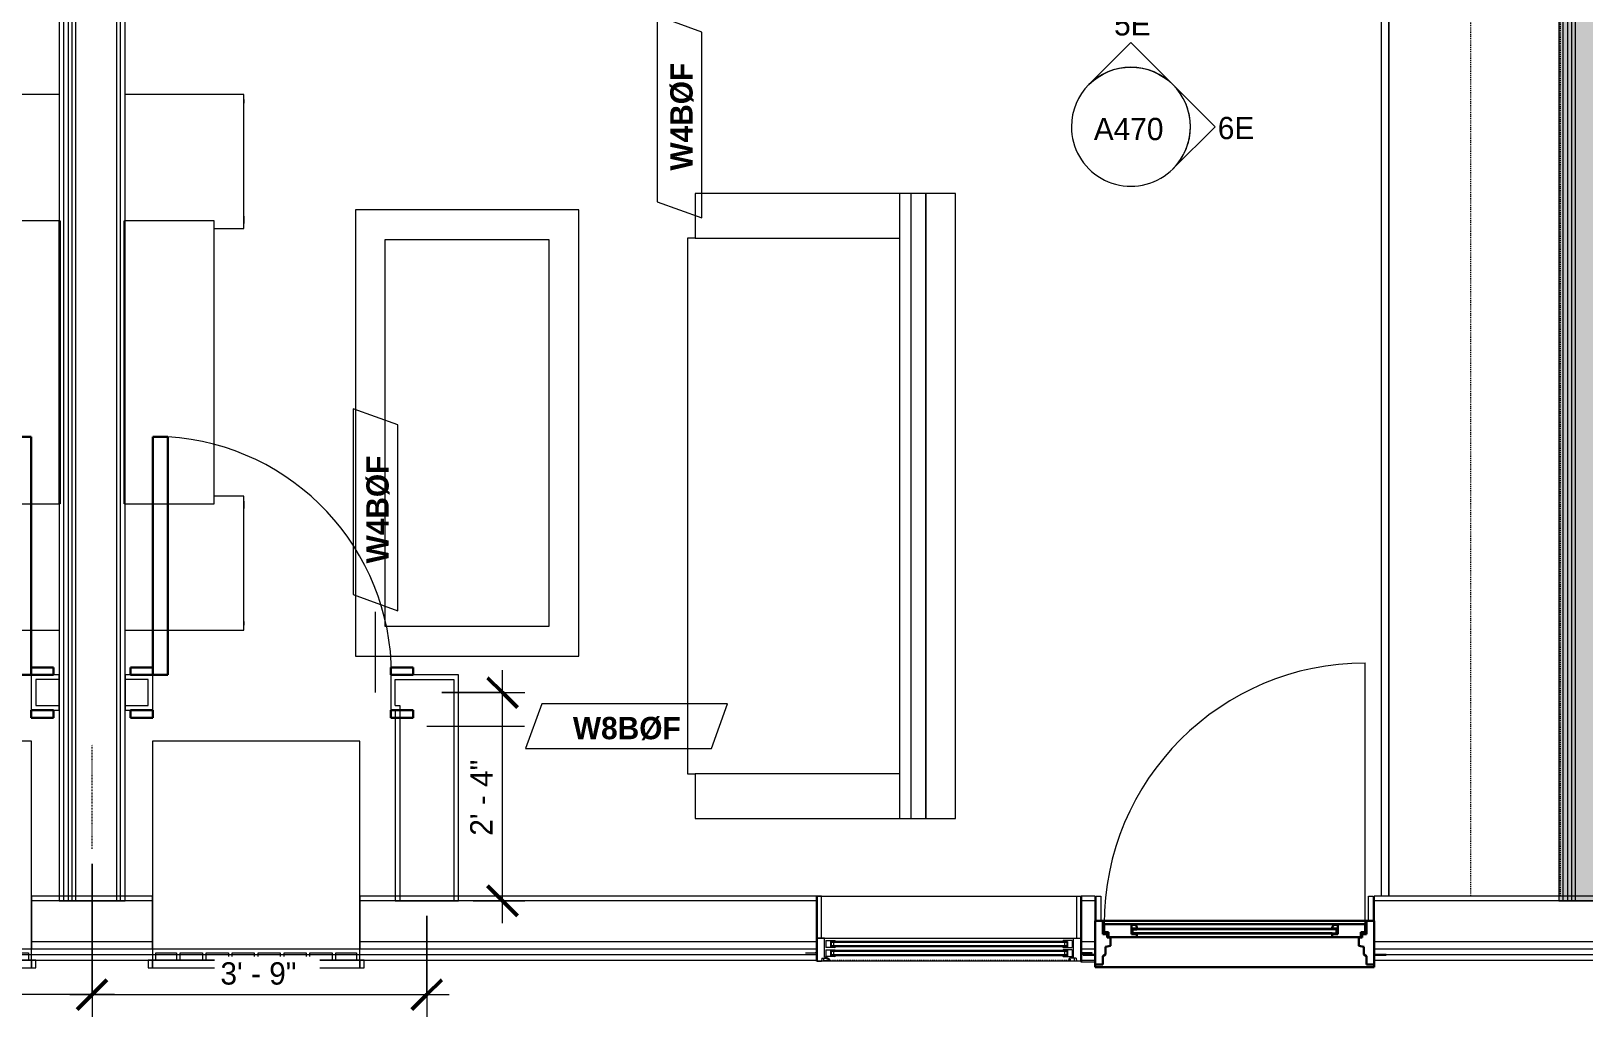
# Model space of a CAD drawing. Header units: inches. Extents: x -4010 to -1814, y 9846 to 12241.
# Drawn here: x -2722.9 to -2514.2, y 11268.7 to 11401.2 of the extents above; entities that cross this region are included whole.
import ezdxf

# ---------------------------------------------------------------- set-up
doc = ezdxf.new("R2010")
doc.units = ezdxf.units.IN
doc.header["$MEASUREMENT"] = 0
doc.linetypes.add('Dash', pattern=[0.25, 0.125, -0.125])
doc.linetypes.add('Dash 3_32_', pattern=[0.1875, 0.09375, -0.09375])
for name, color, linetype, lineweight in [('0-1', 7, 'Continuous', 5), ('0-2', 7, 'Continuous', 9), ('A-ANNO-DIMS', 211, 'Continuous', 9), ('A-ANNO-DIMS-32', 211, 'Continuous', 9), ('A-DETL-1', 90, 'Dash 3_32_', 18), ('A-DETL-GENF-HDLN-1', 7, 'Dash', 9), ('A-DETL-GENF-HDLN-2', 1, 'Continuous', 18), ('A-DOOR-1', 7, 'Continuous', 9), ('A-DOOR-2', 10, 'Continuous', 30), ('A-DOOR-3', 31, 'Continuous', 9), ('A-DOOR-4', 31, 'Continuous', 30), ('A-DOOR-FRAM-1', 7, 'Continuous', 9), ('A-DOOR-FRAM-2', 10, 'Continuous', 30), ('A-DOOR-FRAM-3', 31, 'Continuous', 30), ('A-DOOR-GLAZ-1', 7, 'Continuous', 9), ('A-GENM-1', 7, 'Continuous', 9), ('A-GLAZ', 151, 'Continuous', 18), ('A-GLAZ-1', 10, 'Continuous', 30), ('A-GLAZ-2', 7, 'Continuous', 9), ('A-WALL', 113, 'Continuous', 18), ('A-WALL-1', 7, 'Continuous', 9), ('A-WALL-2', 250, 'Continuous', 18), ('A-WALL-3', 113, 'Continuous', 9), ('A-WALL-IDEN', 211, 'Continuous', 9), ('G-ANNO-SYMB-3', 111, 'Continuous', 9), ('I-FURN', 30, 'Continuous', 9), ('I-WALL-1', 21, 'Continuous', 18), ('I-WALL-2', 241, 'Continuous', 5), ('I-WALL-3', 7, 'Continuous', 9), ('I-WALL-4', 2, 'Continuous', 9), ('Q-CASE', 31, 'Continuous', 9), ('Q-CASE-HDLN', 31, 'Dash', 9)]:
    doc.layers.add(name, color=color, linetype=linetype, lineweight=lineweight)
doc.styles.add('Century Gothic', font='ufonts.com_century-gothic.ttf', dxfattribs={"height": 3})
doc.styles.add('Century Gothic_B_1', font='GOTHICB.TTF', dxfattribs={"height": 3})
doc.dimstyles.new('OD_1__HACK_2', dxfattribs={"dimscale": 12, "dimtxt": 3.132505, "dimasz": 0.333333, "dimexe": 0.25, "dimexo": 0.166667, "dimgap": 0.041667, "dimtad": 1, "dimdec": 4, "dimrnd": 0.0625, "dimzin": 3, "dimdsep": 46, "dimlunit": 4, "dimtxsty": 'Century Gothic', "dimblk1": 'OBLIQUE', "dimblk2": 'OBLIQUE', "dimsah": 1, "dimcen": 0.09, "dimdle": 0.25, "dimazin": 0, "dimtfac": 1, "dimtdec": 4, "dimtix": 1, "dimtmove": 0, "dimatfit": 3, "dimfxl": 1, "dimtvp": 1, "dimtfill": 1, "dimfrac": 2, "dimtolj": 1, "dimtzin": 0, "dimarcsym": 2})
doc.dimstyles.new('OD_1__HACK_2_1', dxfattribs={"dimscale": 12, "dimtxt": 3.132505, "dimasz": 0.333333, "dimexe": 0.25, "dimexo": 0.166667, "dimgap": 0.041667, "dimtad": 1, "dimdec": 4, "dimrnd": 0.0625, "dimzin": 3, "dimdsep": 46, "dimlunit": 4, "dimtxsty": 'Century Gothic', "dimblk1": 'OBLIQUE', "dimblk2": 'OBLIQUE', "dimsah": 1, "dimcen": 0.09, "dimdle": 0.25, "dimazin": 0, "dimtfac": 1, "dimtdec": 4, "dimtix": 1, "dimtmove": 0, "dimatfit": 3, "dimfxl": 1, "dimtvp": 1, "dimtfill": 1, "dimfrac": 2, "dimtolj": 1, "dimtzin": 0, "dimarcsym": 2})

# ---------------------------------------------------------------- blocks, each defined once
blk = doc.blocks.new('Bayer Built Door - 37-1_2__ x 81-3_4__ - 1st floor-3090029-UNIT PLANS - 1ST FLOOR')
at = {"layer": 'A-DOOR-1'}
blk.add_line((17.56, 0.53), (17.56, 35.66), dxfattribs=at)
blk.add_arc((17.56, 0.53), 35.12, 90, 180, dxfattribs=at)
at = {"layer": 'A-DOOR-2'}
for p, q in [((-17.56, -0.53), (-17.56, 0.53)), ((-17.56, 0.53), (-13.13, 0.53)), ((-13.87, 0.53), (-13.87, -0.78)), ((-13.87, 0.53), (-13.87, 0.47)), ((-13.87, 0.47), (-13.36, 0.47)), ((-13.36, 0.47), (-13.16, 0.22)), ((-13.16, 0.22), (-13.13, 0.03)), ((13.12, 0.53), (-13.13, 0.53)), ((-13.13, 0.03), (-13.13, -0.03)), ((13.16, 0.22), (13.12, 0.03)), ((13.12, 0.03), (13.12, -0.03)), ((17.56, 0.53), (13.12, 0.53)), ((13.36, 0.47), (13.16, 0.22)), ((13.87, 0.47), (13.36, 0.47)), ((13.87, 0.53), (13.87, -0.78)), ((13.87, 0.53), (13.87, 0.47)), ((17.56, -0.53), (17.56, 0.53)), ((-16.95, -0.54), (-17.56, -0.53)), ((-16.95, -1.19), (-16.95, -0.54)), ((-16.95, -1.19), (-13.13, -1.19)), ((-13.13, -0.03), (-13.87, -0.03)), ((-13.87, -0.78), (-13.13, -0.78)), ((-13.13, -0.87), (-13.16, -1.19)), ((13.12, -1.19), (-13.13, -1.19)), ((-13.13, -0.78), (-13.13, -0.87)), ((13.12, -0.03), (13.87, -0.03)), ((13.12, -0.78), (13.12, -0.87)), ((13.87, -0.78), (13.12, -0.78)), ((13.12, -0.87), (13.16, -1.19)), ((16.95, -1.19), (13.12, -1.19)), ((16.95, -0.54), (17.56, -0.53)), ((16.95, -1.19), (16.95, -0.54))]:
    blk.add_line(p, q, dxfattribs=at)
at = {"layer": 'A-DOOR-FRAM-1'}
for p, q in [((-18.63, 4.31), (-18, 4.31)), ((-18.63, 1), (-18.63, 4.31)), ((-18, 4.31), (-18, 1)), ((18, 4.31), (18.62, 4.31)), ((18, 1), (18, 4.31)), ((18.62, 4.31), (18.62, 1)), ((-18, 1), (-18.63, 1)), ((18.62, 1), (18, 1))]:
    blk.add_line(p, q, dxfattribs=at)
at = {"layer": 'A-DOOR-FRAM-2'}
for p, q in [((-18.75, -4.87), (-18.75, 1)), ((-18.37, 1), (-18.75, 1)), ((-18.75, 1), (-17.72, 1)), ((-18.75, 1), (-18.63, 1)), ((-18, 1), (18, 1)), ((-17.72, 1), (-17.72, -0.78)), ((17.72, 1), (17.72, -0.78)), ((18.75, 1), (17.72, 1)), ((18.62, 1), (18.75, 1)), ((18.75, -4.87), (18.75, 1)), ((-17.72, -0.78), (-17.14, -0.78)), ((-17.14, -0.78), (-17.14, -1.22)), ((-17.14, -1.22), (-16.69, -1.22)), ((-16.69, -1.22), (-16.69, -2.36)), ((17.14, -1.22), (16.69, -1.22)), ((16.69, -1.22), (16.69, -2.36)), ((17.14, -0.78), (17.14, -1.22)), ((17.72, -0.78), (17.14, -0.78)), ((-20.38, -3.56), (-18.75, -3.56)), ((-17.38, -3.51), (-17.72, -3.75)), ((-17.72, -3.75), (-17.72, -4.87)), ((-16.69, -2.36), (-17.38, -2.51)), ((-17.38, -2.51), (-17.38, -3.51)), ((16.69, -2.36), (17.38, -2.51)), ((17.38, -2.51), (17.38, -3.51)), ((17.38, -3.51), (17.72, -3.75)), ((17.72, -3.75), (17.72, -4.87)), ((20.37, -3.56), (18.75, -3.56)), ((-18.75, -5.22), (-18.75, -4.31)), ((-18.75, -4.87), (-17.72, -4.87)), ((18.75, -5.22), (-18.75, -5.22)), ((18.75, -4.87), (17.72, -4.87)), ((18.75, -4.31), (18.75, -5.22))]:
    blk.add_line(p, q, dxfattribs=at)
at = {"layer": 'A-DOOR-GLAZ-1'}
for p, q in [((-13.87, -0.19), (-13.13, -0.19)), ((-13.13, -0.63), (-13.87, -0.63)), ((-13.66, -0.63), (-13.66, -0.19)), ((13.12, -0.03), (-13.13, -0.03)), ((13.12, -0.19), (-13.13, -0.19)), ((13.12, -0.63), (-13.13, -0.63)), ((13.12, -0.78), (-13.13, -0.78)), ((13.87, -0.19), (13.12, -0.19)), ((13.12, -0.63), (13.87, -0.63)), ((13.66, -0.63), (13.66, -0.19))]:
    blk.add_line(p, q, dxfattribs=at)
blk = doc.blocks.new('Window-Double_Hung-Marvin-Essential - ESDH3066 - 1st Floor-3092472-UNIT PLANS - 1ST FLOOR')
at = {"layer": 'A-DETL-GENF-HDLN-1'}
blk.add_line((16.1, -4.34), (-16.5, -4.34), dxfattribs=at)
at = {"layer": 'A-DETL-GENF-HDLN-2'}
for p, q in [((-17.13, 4.31), (-17.75, 4.31)), ((-17.13, -1.28), (-17.13, 4.31)), ((17.12, 4.31), (17.75, 4.31)), ((17.12, 4.31), (17.12, -1.28)), ((-16.72, -1.31), (-17.75, -1.31)), ((-17.75, -4.41), (-17.75, -1.31)), ((-16.72, -3.9), (-16.72, -1.31)), ((-16.56, -1.66), (-15.34, -1.66)), ((-16.56, -1.66), (-16.56, -2.59)), ((-15.28, -1.77), (-15.94, -1.77)), ((-15.94, -1.77), (-15.94, -2.49)), ((-15.84, -1.79), (-15.84, -2.48)), ((-15.54, -1.92), (-15.54, -2.35)), ((-15.34, -1.66), (-15.28, -1.72)), ((-15.28, -1.72), (-15.28, -1.77)), ((15.34, -1.66), (15.28, -1.72)), ((15.28, -1.72), (15.28, -1.77)), ((15.28, -1.77), (15.94, -1.77)), ((16.56, -1.66), (15.34, -1.66)), ((15.54, -1.92), (15.54, -2.35)), ((15.84, -1.79), (15.84, -2.48)), ((15.94, -1.77), (15.94, -2.49)), ((16.56, -1.66), (16.56, -2.59)), ((16.72, -3.9), (16.72, -1.31)), ((16.72, -1.31), (17.75, -1.31)), ((17.75, -4.41), (17.75, -1.31)), ((-19.25, -3.36), (-19.25, -3.31)), ((-19.25, -3.31), (-17.9, -3.31)), ((-17.75, -3.36), (-19.25, -3.36)), ((-17.9, -3.31), (-17.9, -3.2)), ((-17.9, -3.2), (-17.75, -3.2)), ((-17.08, -4), (-17.16, -4.41)), ((-17.08, -4), (-16.19, -4)), ((-16.85, -4.37), (-16.85, -4)), ((-16.38, -3.9), (-16.72, -3.9)), ((-15.34, -2.59), (-16.56, -2.59)), ((-16.56, -2.88), (-15.34, -2.88)), ((-16.56, -2.88), (-16.56, -3.81)), ((-15.34, -3.81), (-16.56, -3.81)), ((-16.38, -4), (-16.38, -3.9)), ((-16.18, -4.14), (-16.3, -4.14)), ((-16.3, -4.14), (-16.3, -4.37)), ((-16.19, -4), (-16.19, -4.09)), ((-16.19, -4.09), (-16.1, -4.09)), ((-16.18, -4.34), (-16.18, -4.14)), ((-16.1, -4.09), (-16.1, -4.34)), ((-15.94, -2.49), (-15.28, -2.49)), ((-15.28, -2.99), (-15.94, -2.99)), ((-15.94, -2.99), (-15.94, -3.71)), ((-15.94, -3.71), (-15.28, -3.71)), ((-15.84, -3.01), (-15.84, -3.7)), ((-15.54, -3.13), (-15.54, -3.57)), ((-15.34, -2.59), (-15.28, -2.53)), ((-15.34, -2.88), (-15.28, -2.94)), ((-15.34, -3.81), (-15.28, -3.75)), ((-15.28, -2.49), (-15.28, -2.53)), ((-15.28, -2.94), (-15.28, -2.99)), ((-15.28, -3.71), (-15.28, -3.75)), ((15.28, -2.49), (15.28, -2.53)), ((15.94, -2.49), (15.28, -2.49)), ((15.34, -2.59), (15.28, -2.53)), ((15.34, -2.88), (15.28, -2.94)), ((15.28, -2.94), (15.28, -2.99)), ((15.28, -2.99), (15.94, -2.99)), ((15.28, -3.71), (15.28, -3.75)), ((15.94, -3.71), (15.28, -3.71)), ((15.34, -3.81), (15.28, -3.75)), ((15.34, -2.59), (16.56, -2.59)), ((16.56, -2.88), (15.34, -2.88)), ((15.34, -3.81), (16.56, -3.81)), ((15.54, -3.13), (15.54, -3.57)), ((15.84, -3.01), (15.84, -3.7)), ((15.94, -2.99), (15.94, -3.71)), ((16.19, -4.09), (16.1, -4.09)), ((16.1, -4.09), (16.1, -4.34)), ((16.18, -4.34), (16.18, -4.14)), ((16.18, -4.14), (16.3, -4.14)), ((17.08, -4), (16.19, -4)), ((16.19, -4), (16.19, -4.09)), ((16.3, -4.14), (16.3, -4.37)), ((16.38, -4), (16.38, -3.9)), ((16.38, -3.9), (16.72, -3.9)), ((16.56, -2.88), (16.56, -3.81)), ((16.85, -4.37), (16.85, -4)), ((17.08, -4), (17.16, -4.41)), ((17.9, -3.2), (17.75, -3.2)), ((17.75, -3.36), (19.25, -3.36)), ((17.9, -3.31), (17.9, -3.2)), ((19.25, -3.31), (17.9, -3.31)), ((19.25, -3.36), (19.25, -3.31)), ((-17.75, -4.41), (-17.16, -4.41)), ((-16.3, -4.37), (-16.85, -4.37)), ((-16.18, -4.34), (-16.1, -4.34)), ((16.18, -4.34), (16.1, -4.34)), ((16.3, -4.37), (16.85, -4.37)), ((17.75, -4.41), (17.16, -4.41))]:
    blk.add_line(p, q, dxfattribs=at)
at = {"layer": 'A-GLAZ'}
for p, q in [((15.84, -1.79), (-15.84, -1.79)), ((15.84, -1.92), (-15.84, -1.92)), ((15.84, -2.35), (-15.84, -2.35)), ((15.84, -2.48), (-15.84, -2.48)), ((15.84, -3.01), (-15.84, -3.01)), ((15.84, -3.13), (-15.84, -3.13)), ((15.84, -3.57), (-15.84, -3.57)), ((15.84, -3.7), (-15.84, -3.7))]:
    blk.add_line(p, q, dxfattribs=at)
at = {"layer": 'A-GLAZ-1'}
for p, q in [((-17.75, -1.28), (-17.75, 4.31)), ((17.75, 4.31), (17.75, -1.28)), ((-17.75, -4.41), (-17.75, -1.31)), ((17.75, -1.31), (17.75, -4.41))]:
    blk.add_line(p, q, dxfattribs=at)
at = {"layer": 'A-GLAZ-2'}
for p, q in [((-17.75, 4.31), (17.75, 4.31)), ((-17.75, -1.31), (17.75, -1.31)), ((17.75, -4.41), (-17.75, -4.41)), ((17.75, -4.31), (19.62, -4.31)), ((17.75, -4.56), (17.75, -4.41)), ((19.62, -4.56), (17.75, -4.56)), ((19.62, -4.31), (19.62, -4.56))]:
    blk.add_line(p, q, dxfattribs=at)
blk = doc.blocks.new('V-Series_EWC4_SPVU_RFA_2015 - 1ST FLOOR-2484708-UNIT PLANS - 1ST FLOOR')
at = {"layer": 'A-GENM-1'}
for p, q in [((-3126, 12090.69), (-3126.56, 12090.69)), ((-3126.56, 12090.69), (-3126.56, 12089.69)), ((-3126.56, 12089.69), (-3126, 12089.69)), ((-3098.12, 12090.69), (-3126, 12090.69)), ((-3126, 12090.69), (-3126, 12089.69)), ((-3126, 12089.69), (-3126, 12090.69)), ((-3126, 12089.69), (-3098.12, 12089.69)), ((-3126, 12089.69), (-3126, 12060.25)), ((-3125.56, 12089.69), (-3126, 12089.69)), ((-3125.56, 12088.69), (-3125.56, 12089.69)), ((-3122.26, 12089.69), (-3122.76, 12089.69)), ((-3122.76, 12089.69), (-3122.76, 12088.69)), ((-3122.26, 12088.69), (-3122.26, 12089.69)), ((-3118.78, 12089.69), (-3119.28, 12089.69)), ((-3119.28, 12089.69), (-3119.28, 12088.69)), ((-3118.78, 12088.69), (-3118.78, 12089.69)), ((-3115.3, 12089.69), (-3115.8, 12089.69)), ((-3115.8, 12089.69), (-3115.8, 12088.69)), ((-3115.3, 12088.69), (-3115.3, 12089.69)), ((-3111.81, 12089.69), (-3112.31, 12089.69)), ((-3112.31, 12089.69), (-3112.31, 12088.69)), ((-3111.81, 12088.69), (-3111.81, 12089.69)), ((-3108.33, 12089.69), (-3108.83, 12089.69)), ((-3108.83, 12089.69), (-3108.83, 12088.69)), ((-3108.33, 12088.69), (-3108.33, 12089.69)), ((-3104.84, 12089.69), (-3105.34, 12089.69)), ((-3105.34, 12089.69), (-3105.34, 12088.69)), ((-3104.84, 12088.69), (-3104.84, 12089.69)), ((-3101.36, 12089.69), (-3101.86, 12089.69)), ((-3101.86, 12089.69), (-3101.86, 12088.69)), ((-3101.36, 12088.69), (-3101.36, 12089.69)), ((-3098.12, 12089.69), (-3098.56, 12089.69)), ((-3098.56, 12089.69), (-3098.56, 12088.69)), ((-3098.12, 12089.69), (-3098.12, 12090.69)), ((-3097.56, 12090.69), (-3098.12, 12090.69)), ((-3098.12, 12090.69), (-3098.12, 12089.69)), ((-3098.12, 12089.69), (-3097.56, 12089.69)), ((-3098.12, 12060.25), (-3098.12, 12089.69)), ((-3097.56, 12089.69), (-3097.56, 12090.69)), ((-3122.76, 12088.69), (-3125.56, 12088.69)), ((-3119.28, 12088.69), (-3122.26, 12088.69)), ((-3115.8, 12088.69), (-3118.78, 12088.69)), ((-3112.31, 12088.69), (-3115.3, 12088.69)), ((-3108.83, 12088.69), (-3111.81, 12088.69)), ((-3105.34, 12088.69), (-3108.33, 12088.69)), ((-3101.86, 12088.69), (-3104.84, 12088.69)), ((-3098.56, 12088.69), (-3101.36, 12088.69)), ((-3126, 12060.25), (-3098.12, 12060.25))]:
    blk.add_line(p, q, dxfattribs=at)
blk = doc.blocks.new('CTR - 1st Phase - Shell_rvt-1-UNIT PLANS - 1ST FLOOR')
at = {"layer": 'A-WALL-1'}
for p, q in [((-2706.6, 11284.91), (-2722.85, 11284.91)), ((-2722.85, 11284.91), (-2722.85, 11277.79)), ((-2706.6, 11277.79), (-2706.6, 11284.91)), ((-2617.27, 11284.91), (-2678.72, 11284.91)), ((-2678.72, 11284.91), (-2678.72, 11277.79)), ((-2579.87, 11284.91), (-2581.77, 11284.91)), ((-2579.87, 11276.29), (-2579.87, 11284.91)), ((-2444.47, 11284.91), (-2542.37, 11284.91)), ((-2542.37, 11284.91), (-2542.37, 11276.29)), ((-2722.85, 11277.79), (-2750.72, 11277.79)), ((-2678.72, 11277.79), (-2706.6, 11277.79)), ((-2617.27, 11279.29), (-2617.27, 11279.32)), ((-2581.77, 11279.32), (-2581.77, 11279.29)), ((-2812.17, 11276.29), (-2617.27, 11276.29)), ((-2579.9, 11276.29), (-2579.87, 11276.29)), ((-2542.37, 11276.29), (-2444.47, 11276.29))]:
    blk.add_line(p, q, dxfattribs=at)
at = {"layer": 'A-WALL-2'}
for p, q in [((-2706.6, 11284.29), (-2722.85, 11284.29)), ((-2617.27, 11284.29), (-2678.72, 11284.29)), ((-2579.87, 11284.29), (-2581.77, 11284.29)), ((-2444.47, 11284.29), (-2542.37, 11284.29)), ((-2706.6, 11278.79), (-2722.85, 11278.79)), ((-2706.6, 11277.79), (-2722.85, 11277.79)), ((-2617.27, 11278.79), (-2678.72, 11278.79)), ((-2617.27, 11277.79), (-2678.72, 11277.79)), ((-2579.87, 11278.79), (-2581.77, 11278.79)), ((-2579.87, 11277.79), (-2581.77, 11277.79)), ((-2444.47, 11278.79), (-2542.37, 11278.79)), ((-2444.47, 11277.79), (-2542.37, 11277.79)), ((-2617.27, 11277.04), (-2812.17, 11277.04)), ((-2579.87, 11277.04), (-2581.77, 11277.04)), ((-2444.47, 11277.04), (-2542.37, 11277.04))]:
    blk.add_line(p, q, dxfattribs=at)
at = {"layer": '0-2'}
for name, p in [('Bayer Built Door - 37-1_2__ x 81-3_4__ - 1st floor-3090029-UNIT PLANS - 1ST FLOOR', (-2561.12, 11280.6)), ('Window-Double_Hung-Marvin-Essential - ESDH3066 - 1st Floor-3092472-UNIT PLANS - 1ST FLOOR', (-2599.52, 11280.6))]:
    blk.add_blockref(name, p, dxfattribs=at)
at = {"layer": '0-2', "rotation": 180}
for p in [(-5848.85, 23365.98), (-5804.72, 23365.98)]:
    blk.add_blockref('V-Series_EWC4_SPVU_RFA_2015 - 1ST FLOOR-2484708-UNIT PLANS - 1ST FLOOR', p, dxfattribs=at)
blk = doc.blocks.new('CTR - 1st Phase - Common Walls_rvt-1-UNIT PLANS - 1ST FLOOR')
at = {"layer": 'I-WALL-1'}
blk.add_hatch(color=256, dxfattribs=at).paths.add_polyline_path([(-2517.56, 11284.29), (-2516.94, 11284.29), (-2516.94, 11640.61), (-2517.56, 11640.61), (-2517.56, 11342.82)], flags=0)
at = {"layer": 'I-WALL-2'}
for points in [[(-2516.31, 11284.29), (-2516.31, 11641.24), (-2516.94, 11641.24), (-2516.94, 11284.29)], [(-2515.81, 11284.29), (-2515.81, 11641.24), (-2516.31, 11641.24), (-2516.31, 11284.29)], [(-2515.81, 11284.29), (-2515.31, 11284.29), (-2515.31, 11641.24), (-2515.81, 11641.24), (-2515.81, 11342.82)], [(-2515.31, 11284.29), (-2509.81, 11284.29), (-2509.81, 11641.24), (-2515.31, 11641.24), (-2515.31, 11342.82)]]:
    blk.add_hatch(color=256, dxfattribs=at).paths.add_polyline_path(points, flags=0)
at = {"layer": 'A-WALL-2'}
for p, q in [((-2516.94, 11284.29), (-2516.94, 11640.61)), ((-2516.31, 11284.29), (-2516.31, 11640.61)), ((-2515.81, 11284.29), (-2515.81, 11640.61)), ((-2515.31, 11284.29), (-2515.31, 11640.61)), ((-2718.54, 11284.29), (-2718.54, 11622.61)), ((-2717.91, 11284.29), (-2717.91, 11622.61)), ((-2717.41, 11284.29), (-2717.41, 11622.61)), ((-2716.91, 11284.29), (-2716.91, 11622.61)), ((-2711.41, 11284.29), (-2711.41, 11622.61)), ((-2710.91, 11284.29), (-2710.91, 11622.61))]:
    blk.add_line(p, q, dxfattribs=at)
at = {"layer": 'I-WALL-3'}
for p, q in [((-2719.16, 11622.61), (-2719.16, 11375.67)), ((-2710.29, 11375.67), (-2710.29, 11622.61)), ((-2517.56, 11604.49), (-2517.56, 11284.29)), ((-2719.16, 11337.67), (-2719.16, 11284.29)), ((-2710.29, 11284.29), (-2710.29, 11337.67)), ((-2719.16, 11284.29), (-2710.29, 11284.29)), ((-2517.56, 11284.29), (-2508.69, 11284.29))]:
    blk.add_line(p, q, dxfattribs=at)
blk = doc.blocks.new('Entertainment_Center_14771 - Entertainment_Center_14771-V73-UNIT PLANS - 1ST FLOOR')
at = {"layer": 'I-FURN'}
for p, q in [((-36, 5.99), (-36, -10)), ((-19, 6.12), (19, 6.12)), ((-19, 6), (-19, 6.12)), ((19, 6), (-19, 6)), ((19, 6), (-19, 6)), ((-19, 6), (-19, -6)), ((19, 6.12), (19, 6)), ((19, -6), (19, 6)), ((36, -10), (36, 5.99)), ((-19, -6), (19, -6)), ((-18, -10), (-18, -6)), ((18, -6), (18, -10)), ((-36, -10), (-18, -10)), ((-35.34, -10), (-35.34, -10.03)), ((-35.34, -10.03), (-34.85, -10.03)), ((-34.85, -10.03), (-34.85, -10)), ((-19.66, -10), (-19.66, -10.03)), ((-19.66, -10.03), (-18.66, -10.03)), ((-18.66, -10.03), (-18.66, -10)), ((18, -10), (36, -10)), ((18.66, -10), (18.66, -10.03)), ((18.66, -10.03), (19.66, -10.03)), ((19.66, -10.03), (19.66, -10)), ((34.85, -10), (34.85, -10.03)), ((34.85, -10.03), (35.34, -10.03)), ((35.34, -10.03), (35.34, -10))]:
    blk.add_line(p, q, dxfattribs=at)
blk = doc.blocks.new('Couch-Both_Arms-Generic - 1-1352606-UNIT PLANS - 1ST FLOOR')
at = {"layer": 'I-FURN'}
for p, q in [((42, 17.5), (-42, 17.5)), ((-42, 17.5), (-42, 13.5)), ((42, 13.5), (42, 17.5)), ((-42, 13.5), (42, 13.5)), ((42, 13.5), (-42, 13.5)), ((-42, 13.5), (-42, 10)), ((42, 10), (42, 13.5)), ((-42, 11.5), (42, 11.5)), ((-42, 10), (-42, -17.5)), ((-42, 10), (42, 10)), ((-36, -17.5), (-36, 10)), ((36, 10), (36, -17.5)), ((42, -17.5), (42, 10)), ((-42, -17.5), (-36, -17.5)), ((-36, -17.5), (-36, -18.5)), ((-36, -18.5), (36, -18.5)), ((36, -18.5), (36, -17.5)), ((36, -17.5), (42, -17.5))]:
    blk.add_line(p, q, dxfattribs=at)
blk = doc.blocks.new('Table-Coffee - one-1352608-UNIT PLANS - 1ST FLOOR')
at = {"layer": 'I-FURN'}
for p, q in [((30.72, 18.75), (-29.28, 18.75)), ((-29.28, 18.75), (-29.28, -11.25)), ((30.72, -11.25), (30.72, 18.75)), ((-25.28, -7.25), (-25.28, 14.75)), ((-25.28, 14.75), (26.72, 14.75)), ((26.72, 14.75), (26.72, -7.25)), ((26.72, -7.25), (-25.28, -7.25)), ((-29.28, -11.25), (30.72, -11.25))]:
    blk.add_line(p, q, dxfattribs=at)
blk = doc.blocks.new('Entertainment_Center_14771 - Entertainment_Center_14771-V72-UNIT PLANS - 1ST FLOOR')
at = {"layer": 'I-FURN'}
for p, q in [((-18, 10), (-36, 10)), ((-36, 10), (-36, -5.99)), ((-34.85, 10.03), (-35.34, 10.03)), ((-35.34, 10.03), (-35.34, 10)), ((-34.85, 10), (-34.85, 10.03)), ((-18.66, 10.03), (-19.66, 10.03)), ((-19.66, 10.03), (-19.66, 10)), ((-18.66, 10), (-18.66, 10.03)), ((-18, 6), (-18, 10)), ((36, 10), (18, 10)), ((18, 10), (18, 6)), ((18.66, 10.03), (18.66, 10)), ((19.66, 10.03), (18.66, 10.03)), ((19.66, 10), (19.66, 10.03)), ((35.34, 10.03), (34.85, 10.03)), ((34.85, 10.03), (34.85, 10)), ((35.34, 10), (35.34, 10.03)), ((36, -5.99), (36, 10)), ((19, 6), (-19, 6)), ((-19, 6), (-19, -6)), ((19, -6), (19, 6)), ((-19, -6), (19, -6)), ((-19, -6.12), (-19, -6)), ((-19, -6), (19, -6)), ((19, -6.12), (-19, -6.12)), ((19, -6), (19, -6.12))]:
    blk.add_line(p, q, dxfattribs=at)
blk = doc.blocks.new('OD_CW_Base Cabinet - OD_CW_Base Cabinet-3857769-UNIT PLANS - 1ST FLOOR')
at = {"layer": 'Q-CASE'}
for p, q in [((0.74, 0), (162.69, 0)), ((0.74, 0), (162.69, 0)), ((162.69, -1), (0.74, -1)), ((0.74, -1), (162.69, -1))]:
    blk.add_line(p, q, dxfattribs=at)
blk = doc.blocks.new('OD_CW_Upper Cabinet - OD_CW_Upper Cabinet-3856841-UNIT PLANS - 1ST FLOOR')
at = {"layer": 'Q-CASE-HDLN'}
for p, q in [((0.74, -24), (0.74, -12)), ((0.74, -12), (162.69, -12)), ((162.69, -12), (162.69, -24)), ((162.69, -24), (0.74, -24))]:
    blk.add_line(p, q, dxfattribs=at)
blk = doc.blocks.new('SWING - SINGLE - FLUSH - 32_ x 80_ - MAGIC PAK DOOR - ACOUSTICAL SEAL-3930378-UNIT PLANS - 1ST FLOOR')
at = {"layer": 'A-DOOR-3'}
blk.add_arc((16, -2.37), 32.07, 180, 266.4241, dxfattribs=at)
at = {"layer": 'A-DOOR-4'}
for p, q in [((14, -2.37), (14, -34.38)), ((16, -2.37), (14, -2.37)), ((16, -2.37), (16, -34.38)), ((16, -34.38), (14, -34.38))]:
    blk.add_line(p, q, dxfattribs=at)
at = {"layer": 'A-DOOR-FRAM-3'}
for p, q in [((-19, 2.38), (-19, 3.38)), ((-19, 3.38), (-16, 3.38)), ((-16, 2.38), (-19, 2.38)), ((-16, 3.38), (-16, 2.38)), ((16, 2.38), (16, 3.38)), ((16, 3.38), (19, 3.38)), ((19, 2.38), (16, 2.38)), ((19, 3.38), (19, 2.38)), ((-19, -2.37), (-16, -2.37)), ((-19, -3.37), (-19, -2.37)), ((-16, -3.37), (-19, -3.37)), ((-16, -2.37), (-16, -3.37)), ((16, -2.37), (19, -2.37)), ((16, -3.37), (16, -2.37)), ((19, -3.37), (16, -3.37)), ((19, -2.37), (19, -3.37))]:
    blk.add_line(p, q, dxfattribs=at)
blk = doc.blocks.new('SWING - SINGLE - FLUSH - 32_ x 80_ - MAGIC PAK DOOR - ACOUSTICAL SEAL-3931467-UNIT PLANS - 1ST FLOOR')
at = {"layer": 'A-DOOR-3'}
blk.add_arc((16, 2.37), 32.07, 93.5759, 180, dxfattribs=at)
at = {"layer": 'A-DOOR-4'}
for p, q in [((14, 2.37), (14, 34.38)), ((16, 34.38), (14, 34.38)), ((16, 2.37), (16, 34.38)), ((16, 2.37), (14, 2.37))]:
    blk.add_line(p, q, dxfattribs=at)
at = {"layer": 'A-DOOR-FRAM-3'}
for p, q in [((-16, 3.37), (-19, 3.37)), ((-19, 3.37), (-19, 2.37)), ((-19, 2.37), (-16, 2.37)), ((-16, 2.37), (-16, 3.37)), ((19, 3.37), (16, 3.37)), ((16, 3.37), (16, 2.37)), ((16, 2.37), (19, 2.37)), ((19, 2.37), (19, 3.37)), ((-16, -2.38), (-19, -2.38)), ((-19, -2.38), (-19, -3.38)), ((-19, -3.38), (-16, -3.38)), ((-16, -3.38), (-16, -2.38)), ((19, -2.38), (16, -2.38)), ((16, -2.38), (16, -3.38)), ((16, -3.38), (19, -3.38)), ((19, -3.38), (19, -2.38))]:
    blk.add_line(p, q, dxfattribs=at)
blk = doc.blocks.new('Elevation - Filled Arrow-152140-UNIT PLANS - 1ST FLOOR')
at = {"layer": 'G-ANNO-SYMB-3'}
for start, end in [(360, 180), (180, 360)]:
    blk.add_arc((0, 0), 0.25, start, end, dxfattribs=at)
blk = doc.blocks.new('Elevation - Filled Arrow-151867-UNIT PLANS - 1ST FLOOR')
at = {"layer": 'G-ANNO-SYMB-3'}
for p, q in [((0, 0.3536), (-0.1768, 0.1768)), ((0.1768, 0.1768), (0, 0.3536))]:
    blk.add_line(p, q, dxfattribs=at)
blk.add_arc((0, 0), 0.25, 45, 135, dxfattribs=at)
blk = doc.blocks.new('DIMBLOCK184-UNIT PLANS - 1ST FLOOR')
at = {"layer": 'A-ANNO-DIMS-32'}
for p, q in [((-2659.56, 11281.29), (-2659.56, 11315.28)), ((-2667.72, 11312.28), (-2656.56, 11312.28)), ((-2659.56, 11312.28), (-2667.72, 11312.28)), ((-2660.39, 11284.29), (-2656.56, 11284.29)), ((-2659.56, 11284.29), (-2660.39, 11284.29))]:
    blk.add_line(p, q, dxfattribs=at)
at = {"layer": 'A-ANNO-DIMS-32', "lineweight": 50}
for p, q in [((-2659.56, 11312.28), (-2661.56, 11314.28)), ((-2659.56, 11312.28), (-2657.56, 11310.28)), ((-2659.56, 11284.29), (-2661.56, 11286.29)), ((-2659.56, 11284.29), (-2657.56, 11282.29))]:
    blk.add_line(p, q, dxfattribs=at)
at = {"layer": 'A-ANNO-DIMS-32', "color": 0, "insert": (-2663.91, 11293.04), "char_height": 3, "width": 12.5897, "attachment_point": 1, "rotation": 90, "line_spacing_factor": 0.984502, "style": 'Century Gothic', "bg_fill": 3, "box_fill_scale": 1.25, "bg_fill_color": 256, "bg_fill_true_color": 13158600, "bg_fill_transparency": 0}
blk.add_mtext('2\' - 4"', dxfattribs=at)
blk = doc.blocks.new('_Oblique')
at = {"color": 0, "linetype": 'ByBlock', "lineweight": -2}
blk.add_line((-0.5, -0.5), (0.5, 0.5), dxfattribs=at)
blk = doc.blocks.new('DIMBLOCK201-UNIT PLANS - 1ST FLOOR')
at = {"layer": 'A-ANNO-DIMS-32'}
for p, q in [((-2714.72, 11289.26), (-2714.72, 11268.68)), ((-2714.72, 11271.68), (-2714.72, 11289.26)), ((-2669.72, 11282.28), (-2669.72, 11268.68)), ((-2669.72, 11271.68), (-2669.72, 11282.28)), ((-2717.72, 11271.68), (-2666.72, 11271.68))]:
    blk.add_line(p, q, dxfattribs=at)
at = {"layer": 'A-ANNO-DIMS-32', "lineweight": 50}
for p, q in [((-2714.72, 11271.68), (-2712.72, 11273.68)), ((-2669.72, 11271.68), (-2667.72, 11273.68)), ((-2714.72, 11271.68), (-2716.72, 11269.68)), ((-2669.72, 11271.68), (-2671.72, 11269.68))]:
    blk.add_line(p, q, dxfattribs=at)
at = {"layer": 'A-ANNO-DIMS-32', "color": 0, "insert": (-2697.47, 11276.03), "char_height": 3, "width": 12.5897, "attachment_point": 1, "line_spacing_factor": 0.984502, "style": 'Century Gothic', "bg_fill": 3, "box_fill_scale": 1.25, "bg_fill_color": 256, "bg_fill_true_color": 13158600, "bg_fill_transparency": 0}
blk.add_mtext('3\' - 9"', dxfattribs=at)
blk = doc.blocks.new('DIMBLOCK202-UNIT PLANS - 1ST FLOOR')
at = {"layer": 'A-ANNO-DIMS-32'}
for p, q in [((-2714.72, 11289.26), (-2714.72, 11268.68)), ((-2714.72, 11271.68), (-2714.72, 11289.26)), ((-2759.72, 11282.28), (-2759.72, 11268.68)), ((-2759.72, 11271.68), (-2759.72, 11282.28)), ((-2711.72, 11271.68), (-2762.72, 11271.68))]:
    blk.add_line(p, q, dxfattribs=at)
at = {"layer": 'A-ANNO-DIMS-32', "lineweight": 50}
for p, q in [((-2759.72, 11271.68), (-2757.72, 11273.68)), ((-2714.72, 11271.68), (-2712.72, 11273.68)), ((-2759.72, 11271.68), (-2761.72, 11269.68)), ((-2714.72, 11271.68), (-2716.72, 11269.68))]:
    blk.add_line(p, q, dxfattribs=at)
at = {"layer": 'A-ANNO-DIMS-32', "color": 0, "insert": (-2742.47, 11276.03), "char_height": 3, "width": 12.5897, "attachment_point": 1, "line_spacing_factor": 0.984502, "style": 'Century Gothic', "bg_fill": 3, "box_fill_scale": 1.25, "bg_fill_color": 256, "bg_fill_true_color": 13158600, "bg_fill_transparency": 0}
blk.add_mtext('3\' - 9"', dxfattribs=at)
blk = doc.blocks.new('DIMBLOCK306-UNIT PLANS - 1ST FLOOR')
at = {"layer": 'A-ANNO-DIMS-32'}
for p, q in [((-2659.55, 11281.28), (-2659.55, 11315.28)), ((-2667.72, 11312.28), (-2656.55, 11312.28)), ((-2659.55, 11312.28), (-2667.72, 11312.28)), ((-2663.47, 11284.28), (-2656.55, 11284.28)), ((-2659.55, 11284.28), (-2663.47, 11284.28))]:
    blk.add_line(p, q, dxfattribs=at)
at = {"layer": 'A-ANNO-DIMS-32', "lineweight": 50}
for p, q in [((-2659.55, 11312.28), (-2661.55, 11314.28)), ((-2659.55, 11312.28), (-2657.55, 11310.28)), ((-2659.55, 11284.28), (-2661.55, 11286.28)), ((-2659.55, 11284.28), (-2657.55, 11282.28))]:
    blk.add_line(p, q, dxfattribs=at)
at = {"layer": 'A-ANNO-DIMS-32', "color": 0, "insert": (-2663.89, 11293.04), "char_height": 3, "width": 12.5897, "attachment_point": 1, "rotation": 90, "line_spacing_factor": 0.984502, "style": 'Century Gothic', "bg_fill": 3, "box_fill_scale": 1.25, "bg_fill_color": 256, "bg_fill_true_color": 13158600, "bg_fill_transparency": 0}
blk.add_mtext('2\' - 4"', dxfattribs=at)
blk = doc.blocks.new('Wall Tag - Arch Wall-3956453-UNIT PLANS - 1ST FLOOR')
at = {"layer": 'A-WALL-IDEN'}
for p, q in [((-0.3561, 0.0937), (-0.4244, -0.0937)), ((0.4244, 0.0937), (-0.3561, 0.0937)), ((0.3561, -0.0937), (0.4244, 0.0937)), ((-0.4244, -0.0937), (0.3561, -0.0937))]:
    blk.add_line(p, q, dxfattribs=at)

msp = doc.modelspace()

# ---------------------------------------------------------------- block references
at = {"layer": '0-1'}
msp.add_blockref('CTR - 1st Phase - Shell_rvt-1-UNIT PLANS - 1ST FLOOR', (0, 0), dxfattribs=at)

# ---------------------------------------------------------------- next in the draw order: linework, layer by layer
at = {"layer": 'A-DETL-1'}
msp.add_line((-2714.72374, 11291.26068), (-2714.72374, 11305.26068), dxfattribs=at)
msp.add_line((-2714.72374, 11291.26068), (-2714.72374, 11305.26068), dxfattribs=at)
at = {"layer": 'A-WALL'}
for p, q in [((-2722.28624, 11314.03481), (-2722.28624, 11310.53481)), ((-2719.16124, 11314.03481), (-2722.28624, 11314.03481)), ((-2707.16124, 11314.03481), (-2710.28624, 11314.03481)), ((-2707.16124, 11310.53481), (-2707.16124, 11314.03481)), ((-2673.97374, 11314.03481), (-2666.09874, 11314.03481)), ((-2666.09874, 11314.03481), (-2666.09874, 11284.28481)), ((-2722.28624, 11310.53481), (-2719.16124, 11310.53481)), ((-2710.28624, 11310.53481), (-2707.16124, 11310.53481)), ((-2673.97374, 11310.53481), (-2673.34874, 11310.53481)), ((-2673.34874, 11310.53481), (-2673.34874, 11284.28481))]:
    msp.add_line(p, q, dxfattribs=at)
at = {"layer": 'A-WALL-3'}
for p, q in [((-2719.16124, 11314.65981), (-2722.91124, 11314.65981)), ((-2722.91124, 11314.65981), (-2722.91124, 11309.90981)), ((-2719.16124, 11309.90981), (-2719.16124, 11314.65981)), ((-2706.53624, 11314.65981), (-2710.28624, 11314.65981)), ((-2710.28624, 11314.65981), (-2710.28624, 11309.90981)), ((-2706.53624, 11309.90981), (-2706.53624, 11314.65981)), ((-2673.97374, 11314.65981), (-2674.53624, 11314.65981)), ((-2674.53624, 11314.65981), (-2674.53624, 11309.90981)), ((-2673.97374, 11310.53481), (-2673.97374, 11314.03481)), ((-2722.91124, 11309.90981), (-2719.16124, 11309.90981)), ((-2710.28624, 11309.90981), (-2706.53624, 11309.90981)), ((-2674.53624, 11309.90981), (-2673.97374, 11309.90981))]:
    msp.add_line(p, q, dxfattribs=at)
at = {"layer": 'A-WALL-IDEN'}
msp.add_line((-2676.60259, 11312.28481), (-2676.60259, 11323.12796), dxfattribs=at)
at = {"layer": 'I-WALL-4'}
for p, q in [((-2665.47374, 11314.65981), (-2673.97374, 11314.65981)), ((-2665.47374, 11284.28481), (-2665.47374, 11314.65981)), ((-2673.97374, 11309.90981), (-2673.97374, 11284.28481)), ((-2673.97374, 11284.28481), (-2665.47374, 11284.28481))]:
    msp.add_line(p, q, dxfattribs=at)

# ---------------------------------------------------------------- next in the draw order: block references
at = {"layer": '0-1'}
msp.add_blockref('CTR - 1st Phase - Common Walls_rvt-1-UNIT PLANS - 1ST FLOOR', (0, 0), dxfattribs=at)
at = {"layer": 'A-DOOR-3'}
msp.add_blockref('SWING - SINGLE - FLUSH - 32_ x 80_ - MAGIC PAK DOOR - ACOUSTICAL SEAL-3931467-UNIT PLANS - 1ST FLOOR', (-2738.91124, 11312.28481), dxfattribs=at)
at = {"layer": 'A-DOOR-3', "rotation": 180}
msp.add_blockref('SWING - SINGLE - FLUSH - 32_ x 80_ - MAGIC PAK DOOR - ACOUSTICAL SEAL-3930378-UNIT PLANS - 1ST FLOOR', (-2690.53624, 11312.28481), dxfattribs=at)
at = {"layer": 'A-WALL-IDEN', "xscale": 31.99999999999999, "yscale": 31.99999999999999, "zscale": 31.99999999999999, "rotation": 89.99999999999991}
for p in [(-2635.74356, 11389.66454), (-2676.60259, 11336.85967)]:
    msp.add_blockref('Wall Tag - Arch Wall-3956453-UNIT PLANS - 1ST FLOOR', p, dxfattribs=at)
at = {"layer": 'G-ANNO-SYMB-3', "extrusion": (0, 0, -1), "xscale": 31.99999999999999, "yscale": 31.99999999999999, "zscale": 31.99999999999999}
msp.add_blockref('Elevation - Filled Arrow-151867-UNIT PLANS - 1ST FLOOR', (2575.06606, 11388.3457), dxfattribs=at)
at = {"layer": 'G-ANNO-SYMB-3', "xscale": 31.99999999999999, "yscale": 31.99999999999999, "zscale": 31.99999999999999}
for name, rotation in [('Elevation - Filled Arrow-152140-UNIT PLANS - 1ST FLOOR', 180), ('Elevation - Filled Arrow-151867-UNIT PLANS - 1ST FLOOR', 269.9999999999928)]:
    msp.add_blockref(name, (-2575.06606, 11388.3457), dxfattribs=dict(at, rotation=rotation))
at = {"layer": 'I-FURN'}
for name, p, rotation in [('Entertainment_Center_14771 - Entertainment_Center_14771-V72-UNIT PLANS - 1ST FLOOR', (-2725.14874, 11356.67454), 89.9999999999993), ('Entertainment_Center_14771 - Entertainment_Center_14771-V73-UNIT PLANS - 1ST FLOOR', (-2704.29874, 11356.67454), 89.99999999999355), ('Couch-Both_Arms-Generic - 1-1352606-UNIT PLANS - 1ST FLOOR', (-2616.15479, 11337.35981), 269.9999999999905), ('Table-Coffee - one-1352608-UNIT PLANS - 1ST FLOOR', (-2660.55027, 11346.46568), 90.00000000000362)]:
    msp.add_blockref(name, p, dxfattribs=dict(at, rotation=rotation))
at = {"layer": 'Q-CASE'}
for name, rotation in [('OD_CW_Base Cabinet - OD_CW_Base Cabinet-3857769-UNIT PLANS - 1ST FLOOR', 89.99999999999538), ('OD_CW_Upper Cabinet - OD_CW_Upper Cabinet-3856841-UNIT PLANS - 1ST FLOOR', 89.99999999997489)]:
    msp.add_blockref(name, (-2541.37374, 11284.17669), dxfattribs=dict(at, rotation=rotation))

# ---------------------------------------------------------------- next in the draw order: texts
at = {"layer": 'A-WALL-IDEN', "char_height": 3, "width": 17.372, "attachment_point": 1, "rotation": 90, "style": 'Century Gothic_B_1'}
for insert in [(-2636.99109, 11382.44861), (-2677.85012, 11329.64375)]:
    msp.add_mtext('W4BØF', dxfattribs=dict(at, insert=insert))
at = {"layer": 'A-WALL-IDEN', "insert": (-2650.08073, 11309.00853), "char_height": 3, "width": 17.372, "attachment_point": 1, "style": 'Century Gothic_B_1'}
msp.add_mtext('W8BØF', dxfattribs=at)
at = {"layer": 'G-ANNO-SYMB-3', "char_height": 3, "attachment_point": 1, "style": 'Century Gothic'}
for s, insert, width in [('5E', (-2577.32573, 11403.61105), 5.555), ('A470', (-2580.05705, 11389.53796), 12.221), ('6E', (-2563.38706, 11389.67238), 5.555)]:
    msp.add_mtext(s, dxfattribs=dict(at, insert=insert, width=width))

# ---------------------------------------------------------------- next in the draw order: dimensions: what is measured, and where the dimension line sits
at = {"layer": 'A-ANNO-DIMS'}
dim = msp.add_linear_dim(base=(-2659.56386, 11312.28481), p1=(-2662.39229, 11284.2894), p2=(-2669.72374, 11312.28481), angle=90, dimstyle='OD_1__HACK_2', override={"dimpost": '<>', "dimfxl": 28.939473}, dxfattribs=at)
dim.commit()
dim.dimension.update_dxf_attribs({"geometry": 'DIMBLOCK184-UNIT PLANS - 1ST FLOOR', "text_midpoint": (-2661.60159, 11298.2871)})

# ---------------------------------------------------------------- next in the draw order: dimensions: what is measured, and where the dimension line sits
dim = msp.add_linear_dim(base=(-2669.72374, 11271.68092), p1=(-2714.72374, 11291.26068), p2=(-2669.72374, 11284.28481), angle=0, dimstyle='OD_1__HACK_2', override={"dimpost": '<>', "dimfxl": 45.537488}, dxfattribs=at)
dim.commit()
dim.dimension.update_dxf_attribs({"geometry": 'DIMBLOCK201-UNIT PLANS - 1ST FLOOR', "text_midpoint": (-2692.22374, 11273.75638)})

# ---------------------------------------------------------------- next in the draw order: dimensions: what is measured, and where the dimension line sits
dim = msp.add_linear_dim(base=(-2659.54567, 11312.28481), p1=(-2665.47374, 11284.28481), p2=(-2669.72374, 11312.28481), angle=90, dimstyle='OD_1__HACK_2_1', override={"dimpost": '<>', "dimfxl": 28.320708}, dxfattribs=at)
dim.commit()
dim.dimension.update_dxf_attribs({"geometry": 'DIMBLOCK306-UNIT PLANS - 1ST FLOOR', "text_midpoint": (-2661.5834, 11298.28481)})
dim = msp.add_linear_dim(base=(-2759.72374, 11271.68092), p1=(-2714.72374, 11291.26068), p2=(-2759.72374, 11284.28481), dimstyle='OD_1__HACK_2', override={"dimpost": '<>', "dimfxl": 45.537488}, dxfattribs=at)
dim.commit()
dim.dimension.update_dxf_attribs({"geometry": 'DIMBLOCK202-UNIT PLANS - 1ST FLOOR', "text_midpoint": (-2737.22374, 11273.75638)})

# ---------------------------------------------------------------- next in the draw order: linework, layer by layer
at = {"layer": 'A-WALL-IDEN'}
msp.add_line((-2669.72374, 11307.76099), (-2656.59651, 11307.76099), dxfattribs=at)

# ---------------------------------------------------------------- next in the draw order: block references
at = {"layer": 'A-WALL-IDEN', "xscale": 31.99999999999999, "yscale": 31.99999999999999, "zscale": 31.99999999999999}
msp.add_blockref('Wall Tag - Arch Wall-3956453-UNIT PLANS - 1ST FLOOR', (-2642.86481, 11307.76099), dxfattribs=at)

doc.saveas('drawing.dxf')
